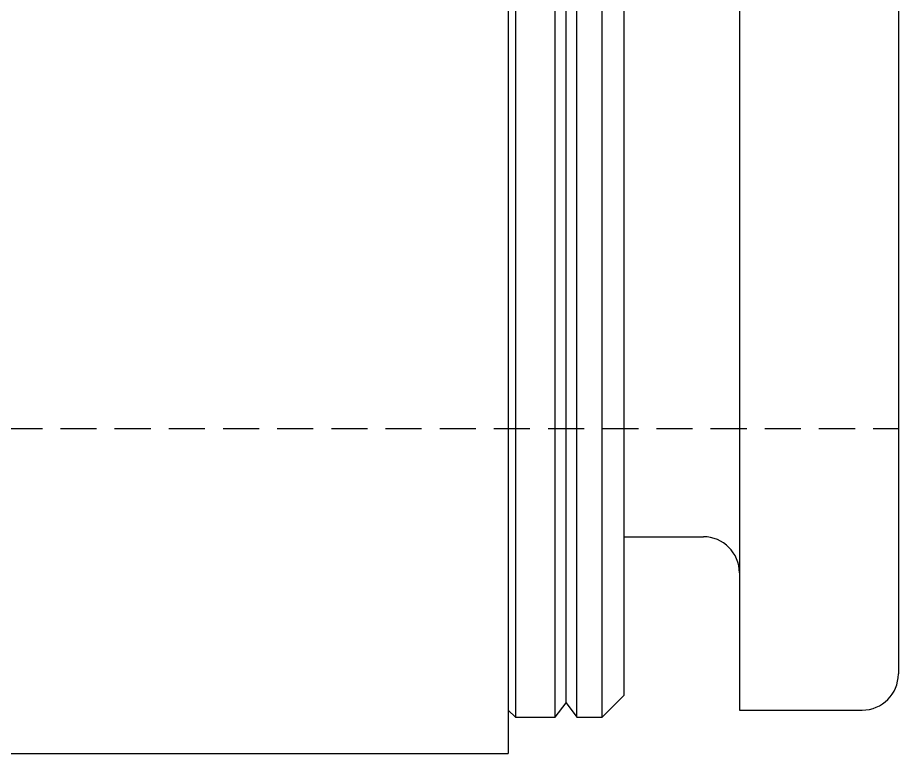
# Model space of a CAD drawing. Extents: x 0 to 112, y -21 to 77.
# Drawn here: x 56.52 to 68.72, y 3.91 to 14.1 of the extents above; entities that cross this region are included whole.
import ezdxf

# ---------------------------------------------------------------- set-up
doc = ezdxf.new("R2010")
doc.units = 0
doc.linetypes.add('DASHED', pattern=[0.75, 0.5, -0.25])
doc.layers.get('0').update_dxf_attribs({"linetype": 'CONTINUOUS'})

msp = doc.modelspace()

# ---------------------------------------------------------------- linework, layer by layer
at = {"color": 7, "linetype": 'CONTINUOUS'}
for p, q in [((63.317, 24.911), (63.317, 3.911)), ((63.417, 24.411), (63.417, 4.411)), ((63.967, 4.411), (63.967, 24.411)), ((64.267, 4.411), (64.267, 24.411)), ((64.617, 4.411), (64.617, 24.411)), ((66.517, 24.311), (66.517, 4.511)), ((64.117, 4.611), (64.117, 24.211)), ((64.917, 24.111), (64.917, 4.711)), ((68.717, 23.811), (68.717, 5.011)), ((64.917, 6.911), (66.017, 6.911)), ((64.617, 4.411), (64.917, 4.711)), ((63.967, 4.411), (64.117, 4.611)), ((64.117, 4.611), (64.267, 4.411)), ((63.317, 4.511), (63.417, 4.411)), ((63.417, 4.411), (63.967, 4.411)), ((64.267, 4.411), (64.617, 4.411)), ((66.517, 4.511), (68.217, 4.511)), ((53.817, 3.911), (63.317, 3.911))]:
    msp.add_line(p, q, dxfattribs=at)
at = {"color": 3, "linetype": 'DASHED'}
msp.add_line((45.117, 8.411), (68.717, 8.411), dxfattribs=at)
at = {"color": 7, "linetype": 'CONTINUOUS'}
for centre, start, end in [((66.017, 6.411), 0, 90), ((68.217, 5.011), 270, 0)]:
    msp.add_arc(centre, 0.5, start, end, dxfattribs=at)

doc.saveas('drawing.dxf')
